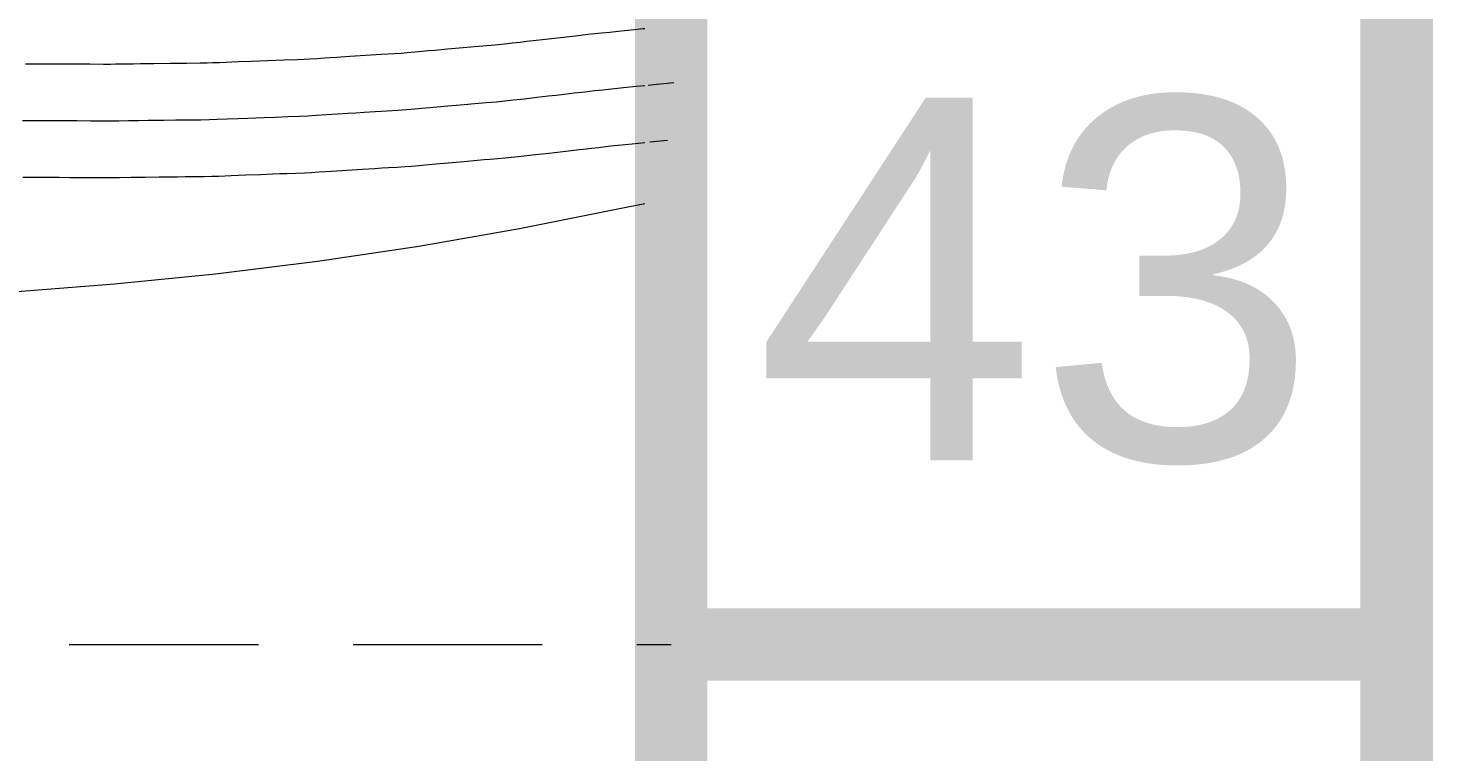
# Model space of a CAD drawing. Extents: x 2509062 to 2510599, y 7103311 to 7105769.
# Drawn here: x 2510525 to 2510599.3, y 7104074.2 to 7104112.5 of the extents above; entities that cross this region are included whole.
import ezdxf
from ezdxf.enums import TextEntityAlignment as Align

# ---------------------------------------------------------------- set-up
doc = ezdxf.new("R2010")
doc.units = 0
doc.header["$LTSCALE"] = 40
doc.header["$MEASUREMENT"] = 0
doc.linetypes.add('DASHED', pattern=[0.75, 0.5, -0.25])
doc.linetypes.add('HIDDEN', pattern=[0.375, 0.25, -0.125])
for name, color, linetype in [('BASE', 7, 'Continuous'), ('GRID', 254, 'DASHED'), ('STORM', 5, 'Continuous')]:
    doc.layers.add(name, color=color, linetype=linetype)
doc.styles.get("Standard").update_dxf_attribs({"font": 'ARIAL.TTF'})

msp = doc.modelspace()

# ---------------------------------------------------------------- linework, layer by layer
at = {"layer": 'BASE', "const_width": 3.834}
for points in [[(2510597.344, 7103313.156), (2510597.344, 7105766.734), (2509063.858, 7105766.734), (2509063.858, 7103313.156)], [(2510559.007, 7103351.493), (2510559.007, 7105728.397), (2509102.195, 7105728.397), (2509102.195, 7103351.493)]]:
    msp.add_lwpolyline(points, close=True, dxfattribs=at)
msp.add_lwpolyline([(2510597.344, 7104079.899), (2510559.007, 7104079.899)], dxfattribs=at)
at = {"layer": 'GRID', "color": 252, "linetype": 'HIDDEN', "lineweight": 0}
msp.add_line((2509102.195, 7104079.899), (2510559.007, 7104079.899), dxfattribs=at)
at = {"layer": 'STORM', "lineweight": 0}
for p, q in [((2510551.355, 7104111.766, 692), (2510551.03, 7104111.728, 692)), ((2510551.355, 7104111.766, 692), (2510551.03, 7104111.728, 692)), ((2510551.714, 7104111.806, 692), (2510551.355, 7104111.766, 692)), ((2510551.714, 7104111.806, 692), (2510551.355, 7104111.766, 692)), ((2510552.363, 7104111.88, 692), (2510551.714, 7104111.806, 692)), ((2510552.363, 7104111.88, 692), (2510551.714, 7104111.806, 692)), ((2510553.159, 7104111.97, 692), (2510552.363, 7104111.88, 692)), ((2510553.159, 7104111.97, 692), (2510552.363, 7104111.88, 692)), ((2510553.956, 7104112.06, 692), (2510553.159, 7104111.97, 692)), ((2510553.956, 7104112.06, 692), (2510553.159, 7104111.97, 692)), ((2510554.61, 7104112.134, 692), (2510553.956, 7104112.06, 692)), ((2510554.61, 7104112.134, 692), (2510553.956, 7104112.06, 692)), ((2510554.976, 7104112.175, 692), (2510554.61, 7104112.134, 692)), ((2510554.976, 7104112.175, 692), (2510554.61, 7104112.134, 692)), ((2510555.319, 7104112.211, 692), (2510554.976, 7104112.175, 692)), ((2510555.319, 7104112.211, 692), (2510554.976, 7104112.175, 692)), ((2510555.76, 7104112.257, 692), (2510555.319, 7104112.211, 692)), ((2510555.76, 7104112.257, 692), (2510555.319, 7104112.211, 692)), ((2510556.201, 7104112.303, 692), (2510555.76, 7104112.257, 692)), ((2510556.201, 7104112.303, 692), (2510555.76, 7104112.257, 692)), ((2510556.544, 7104112.338, 692), (2510556.201, 7104112.303, 692)), ((2510556.544, 7104112.338, 692), (2510556.201, 7104112.303, 692)), ((2510556.902, 7104112.375, 692), (2510556.544, 7104112.338, 692)), ((2510556.902, 7104112.375, 692), (2510556.544, 7104112.338, 692)), ((2510557.537, 7104112.439, 692), (2510556.902, 7104112.375, 692)), ((2510557.537, 7104112.439, 692), (2510556.902, 7104112.375, 692)), ((2510557.61, 7104112.446, 692), (2510557.537, 7104112.439, 692)), ((2510557.61, 7104112.446, 692), (2510557.537, 7104112.439, 692)), ((2510542.857, 7104111.025, 692), (2510542.019, 7104110.973, 692)), ((2510542.857, 7104111.025, 692), (2510542.019, 7104110.973, 692)), ((2510543.696, 7104111.078, 692), (2510542.857, 7104111.025, 692)), ((2510543.696, 7104111.078, 692), (2510542.857, 7104111.025, 692)), ((2510544.379, 7104111.121, 692), (2510543.696, 7104111.078, 692)), ((2510544.379, 7104111.121, 692), (2510543.696, 7104111.078, 692)), ((2510544.747, 7104111.145, 692), (2510544.379, 7104111.121, 692)), ((2510544.747, 7104111.145, 692), (2510544.379, 7104111.121, 692)), ((2510545.058, 7104111.171, 692), (2510544.747, 7104111.145, 692)), ((2510545.058, 7104111.171, 692), (2510544.747, 7104111.145, 692)), ((2510545.458, 7104111.207, 692), (2510545.058, 7104111.171, 692)), ((2510545.458, 7104111.207, 692), (2510545.058, 7104111.171, 692)), ((2510545.858, 7104111.243, 692), (2510545.458, 7104111.207, 692)), ((2510545.858, 7104111.243, 692), (2510545.458, 7104111.207, 692)), ((2510546.169, 7104111.271, 692), (2510545.858, 7104111.243, 692)), ((2510546.169, 7104111.271, 692), (2510545.858, 7104111.243, 692)), ((2510546.53, 7104111.303, 692), (2510546.169, 7104111.271, 692)), ((2510546.53, 7104111.303, 692), (2510546.169, 7104111.271, 692)), ((2510547.195, 7104111.36, 692), (2510546.53, 7104111.303, 692)), ((2510547.195, 7104111.36, 692), (2510546.53, 7104111.303, 692)), ((2510548.012, 7104111.432, 692), (2510547.195, 7104111.36, 692)), ((2510548.012, 7104111.432, 692), (2510547.195, 7104111.36, 692)), ((2510548.831, 7104111.503, 692), (2510548.012, 7104111.432, 692)), ((2510548.831, 7104111.503, 692), (2510548.012, 7104111.432, 692)), ((2510549.5, 7104111.562, 692), (2510548.831, 7104111.503, 692)), ((2510549.5, 7104111.562, 692), (2510548.831, 7104111.503, 692)), ((2510549.867, 7104111.596, 692), (2510549.5, 7104111.562, 692)), ((2510549.867, 7104111.596, 692), (2510549.5, 7104111.562, 692)), ((2510550.193, 7104111.631, 692), (2510549.867, 7104111.596, 692)), ((2510550.193, 7104111.631, 692), (2510549.867, 7104111.596, 692)), ((2510550.611, 7104111.679, 692), (2510550.193, 7104111.631, 692)), ((2510550.611, 7104111.679, 692), (2510550.193, 7104111.631, 692)), ((2510551.03, 7104111.728, 692), (2510550.611, 7104111.679, 692)), ((2510551.03, 7104111.728, 692), (2510550.611, 7104111.679, 692)), ((2510525.204, 7104110.582, 692), (2510524.889, 7104110.583, 692)), ((2510525.204, 7104110.582, 692), (2510524.889, 7104110.583, 692)), ((2510525.449, 7104110.581, 692), (2510525.204, 7104110.582, 692)), ((2510525.449, 7104110.581, 692), (2510525.204, 7104110.582, 692)), ((2510525.807, 7104110.579, 692), (2510525.449, 7104110.581, 692)), ((2510525.807, 7104110.579, 692), (2510525.449, 7104110.581, 692)), ((2510526.517, 7104110.576, 692), (2510525.807, 7104110.579, 692)), ((2510526.517, 7104110.576, 692), (2510525.807, 7104110.579, 692)), ((2510527.404, 7104110.571, 692), (2510526.517, 7104110.576, 692)), ((2510527.404, 7104110.571, 692), (2510526.517, 7104110.576, 692)), ((2510528.292, 7104110.567, 692), (2510527.404, 7104110.571, 692)), ((2510528.292, 7104110.567, 692), (2510527.404, 7104110.571, 692)), ((2510529.007, 7104110.564, 692), (2510528.292, 7104110.567, 692)), ((2510529.007, 7104110.564, 692), (2510528.292, 7104110.567, 692)), ((2510529.375, 7104110.563, 692), (2510529.007, 7104110.564, 692)), ((2510529.375, 7104110.563, 692), (2510529.007, 7104110.564, 692)), ((2510529.642, 7104110.566, 692), (2510529.375, 7104110.563, 692)), ((2510529.642, 7104110.566, 692), (2510529.375, 7104110.563, 692)), ((2510529.986, 7104110.571, 692), (2510529.642, 7104110.566, 692)), ((2510529.986, 7104110.571, 692), (2510529.642, 7104110.566, 692)), ((2510530.33, 7104110.576, 692), (2510529.986, 7104110.571, 692)), ((2510530.33, 7104110.576, 692), (2510529.986, 7104110.571, 692)), ((2510530.597, 7104110.58, 692), (2510530.33, 7104110.576, 692)), ((2510530.597, 7104110.58, 692), (2510530.33, 7104110.576, 692)), ((2510530.959, 7104110.584, 692), (2510530.597, 7104110.58, 692)), ((2510530.959, 7104110.584, 692), (2510530.597, 7104110.58, 692)), ((2510531.662, 7104110.592, 692), (2510530.959, 7104110.584, 692)), ((2510531.662, 7104110.592, 692), (2510530.959, 7104110.584, 692)), ((2510532.536, 7104110.603, 692), (2510531.662, 7104110.592, 692)), ((2510532.536, 7104110.603, 692), (2510531.662, 7104110.592, 692)), ((2510533.411, 7104110.613, 692), (2510532.536, 7104110.603, 692)), ((2510533.411, 7104110.613, 692), (2510532.536, 7104110.603, 692)), ((2510534.118, 7104110.623, 692), (2510533.411, 7104110.613, 692)), ((2510534.118, 7104110.623, 692), (2510533.411, 7104110.613, 692)), ((2510534.487, 7104110.629, 692), (2510534.118, 7104110.623, 692)), ((2510534.487, 7104110.629, 692), (2510534.118, 7104110.623, 692)), ((2510534.771, 7104110.638, 692), (2510534.487, 7104110.629, 692)), ((2510534.771, 7104110.638, 692), (2510534.487, 7104110.629, 692)), ((2510535.136, 7104110.652, 692), (2510534.771, 7104110.638, 692)), ((2510535.136, 7104110.652, 692), (2510534.771, 7104110.638, 692)), ((2510535.5, 7104110.667, 692), (2510535.136, 7104110.652, 692)), ((2510535.5, 7104110.667, 692), (2510535.136, 7104110.652, 692)), ((2510535.784, 7104110.679, 692), (2510535.5, 7104110.667, 692)), ((2510535.784, 7104110.679, 692), (2510535.5, 7104110.667, 692)), ((2510536.147, 7104110.692, 692), (2510535.784, 7104110.679, 692)), ((2510536.147, 7104110.692, 692), (2510535.784, 7104110.679, 692)), ((2510536.839, 7104110.717, 692), (2510536.147, 7104110.692, 692)), ((2510536.839, 7104110.717, 692), (2510536.147, 7104110.692, 692)), ((2510537.696, 7104110.749, 692), (2510536.839, 7104110.717, 692)), ((2510537.696, 7104110.749, 692), (2510536.839, 7104110.717, 692)), ((2510538.555, 7104110.781, 692), (2510537.696, 7104110.749, 692)), ((2510538.555, 7104110.781, 692), (2510537.696, 7104110.749, 692)), ((2510539.251, 7104110.807, 692), (2510538.555, 7104110.781, 692)), ((2510539.251, 7104110.807, 692), (2510538.555, 7104110.781, 692)), ((2510539.62, 7104110.823, 692), (2510539.251, 7104110.807, 692)), ((2510539.62, 7104110.823, 692), (2510539.251, 7104110.807, 692)), ((2510539.917, 7104110.84, 692), (2510539.62, 7104110.823, 692)), ((2510539.917, 7104110.84, 692), (2510539.62, 7104110.823, 692)), ((2510540.299, 7104110.864, 692), (2510539.917, 7104110.84, 692)), ((2510540.299, 7104110.864, 692), (2510539.917, 7104110.84, 692)), ((2510540.681, 7104110.89, 692), (2510540.299, 7104110.864, 692)), ((2510540.681, 7104110.89, 692), (2510540.299, 7104110.864, 692)), ((2510540.977, 7104110.909, 692), (2510540.681, 7104110.89, 692)), ((2510540.977, 7104110.909, 692), (2510540.681, 7104110.89, 692)), ((2510541.339, 7104110.931, 692), (2510540.977, 7104110.909, 692)), ((2510541.339, 7104110.931, 692), (2510540.977, 7104110.909, 692)), ((2510542.019, 7104110.973, 692), (2510541.339, 7104110.931, 692)), ((2510542.019, 7104110.973, 692), (2510541.339, 7104110.931, 692)), ((2510558.636, 7104109.541, 693), (2510558.241, 7104109.501, 693)), ((2510558.636, 7104109.541, 693), (2510558.241, 7104109.501, 693)), ((2510559.144, 7104109.592, 693), (2510558.636, 7104109.541, 693)), ((2510559.144, 7104109.592, 693), (2510558.636, 7104109.541, 693)), ((2510551.906, 7104108.807, 693), (2510551.259, 7104108.732, 693)), ((2510551.906, 7104108.807, 693), (2510551.259, 7104108.732, 693)), ((2510552.499, 7104108.876, 693), (2510551.906, 7104108.807, 693)), ((2510552.499, 7104108.876, 693), (2510551.906, 7104108.807, 693)), ((2510552.937, 7104108.926, 693), (2510552.499, 7104108.876, 693)), ((2510552.937, 7104108.926, 693), (2510552.499, 7104108.876, 693)), ((2510553.35, 7104108.973, 693), (2510552.937, 7104108.926, 693)), ((2510553.35, 7104108.973, 693), (2510552.937, 7104108.926, 693)), ((2510553.88, 7104109.034, 693), (2510553.35, 7104108.973, 693)), ((2510553.88, 7104109.034, 693), (2510553.35, 7104108.973, 693)), ((2510554.451, 7104109.099, 693), (2510553.88, 7104109.034, 693)), ((2510554.451, 7104109.099, 693), (2510553.88, 7104109.034, 693)), ((2510554.981, 7104109.158, 693), (2510554.451, 7104109.099, 693)), ((2510554.981, 7104109.158, 693), (2510554.451, 7104109.099, 693)), ((2510555.394, 7104109.204, 693), (2510554.981, 7104109.158, 693)), ((2510555.394, 7104109.204, 693), (2510554.981, 7104109.158, 693)), ((2510555.85, 7104109.253, 693), (2510555.394, 7104109.204, 693)), ((2510555.85, 7104109.253, 693), (2510555.394, 7104109.204, 693)), ((2510556.482, 7104109.319, 693), (2510555.85, 7104109.253, 693)), ((2510556.482, 7104109.319, 693), (2510555.85, 7104109.253, 693)), ((2510557.171, 7104109.39, 693), (2510556.482, 7104109.319, 693)), ((2510557.171, 7104109.39, 693), (2510556.482, 7104109.319, 693)), ((2510557.61, 7104109.436, 693), (2510557.171, 7104109.39, 693)), ((2510557.61, 7104109.436, 693), (2510557.171, 7104109.39, 693)), ((2510558.241, 7104109.501, 693), (2510557.797, 7104109.455, 693)), ((2510558.241, 7104109.501, 693), (2510557.797, 7104109.455, 693)), ((2510543.364, 7104108.052, 693), (2510542.788, 7104108.017, 693)), ((2510543.364, 7104108.052, 693), (2510542.788, 7104108.017, 693)), ((2510543.988, 7104108.09, 693), (2510543.364, 7104108.052, 693)), ((2510543.988, 7104108.09, 693), (2510543.364, 7104108.052, 693)), ((2510544.569, 7104108.126, 693), (2510543.988, 7104108.09, 693)), ((2510544.569, 7104108.126, 693), (2510543.988, 7104108.09, 693)), ((2510545.017, 7104108.157, 693), (2510544.569, 7104108.126, 693)), ((2510545.017, 7104108.157, 693), (2510544.569, 7104108.126, 693)), ((2510545.46, 7104108.194, 693), (2510545.017, 7104108.157, 693)), ((2510545.46, 7104108.194, 693), (2510545.017, 7104108.157, 693)), ((2510546.031, 7104108.244, 693), (2510545.46, 7104108.194, 693)), ((2510546.031, 7104108.244, 693), (2510545.46, 7104108.194, 693)), ((2510546.643, 7104108.299, 693), (2510546.031, 7104108.244, 693)), ((2510546.643, 7104108.299, 693), (2510546.031, 7104108.244, 693)), ((2510547.21, 7104108.351, 693), (2510546.643, 7104108.299, 693)), ((2510547.21, 7104108.351, 693), (2510546.643, 7104108.299, 693)), ((2510547.646, 7104108.391, 693), (2510547.21, 7104108.351, 693)), ((2510547.646, 7104108.391, 693), (2510547.21, 7104108.351, 693)), ((2510548.077, 7104108.428, 693), (2510547.646, 7104108.391, 693)), ((2510548.077, 7104108.428, 693), (2510547.646, 7104108.391, 693)), ((2510548.631, 7104108.475, 693), (2510548.077, 7104108.428, 693)), ((2510548.631, 7104108.475, 693), (2510548.077, 7104108.428, 693)), ((2510549.226, 7104108.526, 693), (2510548.631, 7104108.475, 693)), ((2510549.226, 7104108.526, 693), (2510548.631, 7104108.475, 693)), ((2510549.78, 7104108.575, 693), (2510549.226, 7104108.526, 693)), ((2510549.78, 7104108.575, 693), (2510549.226, 7104108.526, 693)), ((2510550.211, 7104108.616, 693), (2510549.78, 7104108.575, 693)), ((2510550.211, 7104108.616, 693), (2510549.78, 7104108.575, 693)), ((2510550.66, 7104108.664, 693), (2510550.211, 7104108.616, 693)), ((2510550.66, 7104108.664, 693), (2510550.211, 7104108.616, 693)), ((2510551.259, 7104108.732, 693), (2510550.66, 7104108.664, 693)), ((2510551.259, 7104108.732, 693), (2510550.66, 7104108.664, 693)), ((2510525.189, 7104107.582, 693), (2510524.722, 7104107.584, 693)), ((2510525.189, 7104107.582, 693), (2510524.722, 7104107.584, 693)), ((2510525.69, 7104107.58, 693), (2510525.189, 7104107.582, 693)), ((2510525.69, 7104107.58, 693), (2510525.189, 7104107.582, 693)), ((2510526.157, 7104107.578, 693), (2510525.69, 7104107.58, 693)), ((2510526.157, 7104107.578, 693), (2510525.69, 7104107.58, 693)), ((2510526.52, 7104107.577, 693), (2510526.157, 7104107.578, 693)), ((2510526.52, 7104107.577, 693), (2510526.157, 7104107.578, 693)), ((2510526.957, 7104107.575, 693), (2510526.52, 7104107.577, 693)), ((2510526.957, 7104107.575, 693), (2510526.52, 7104107.577, 693)), ((2510527.603, 7104107.571, 693), (2510526.957, 7104107.575, 693)), ((2510527.603, 7104107.571, 693), (2510526.957, 7104107.575, 693)), ((2510528.321, 7104107.567, 693), (2510527.603, 7104107.571, 693)), ((2510528.321, 7104107.567, 693), (2510527.603, 7104107.571, 693)), ((2510528.976, 7104107.564, 693), (2510528.321, 7104107.567, 693)), ((2510528.976, 7104107.564, 693), (2510528.321, 7104107.567, 693)), ((2510529.432, 7104107.564, 693), (2510528.976, 7104107.564, 693)), ((2510529.432, 7104107.564, 693), (2510528.976, 7104107.564, 693)), ((2510529.823, 7104107.567, 693), (2510529.432, 7104107.564, 693)), ((2510529.823, 7104107.567, 693), (2510529.432, 7104107.564, 693)), ((2510530.327, 7104107.574, 693), (2510529.823, 7104107.567, 693)), ((2510530.327, 7104107.574, 693), (2510529.823, 7104107.567, 693)), ((2510530.868, 7104107.582, 693), (2510530.327, 7104107.574, 693)), ((2510530.868, 7104107.582, 693), (2510530.327, 7104107.574, 693)), ((2510531.371, 7104107.59, 693), (2510530.868, 7104107.582, 693)), ((2510531.371, 7104107.59, 693), (2510530.868, 7104107.582, 693)), ((2510531.762, 7104107.595, 693), (2510531.371, 7104107.59, 693)), ((2510531.762, 7104107.595, 693), (2510531.371, 7104107.59, 693)), ((2510532.205, 7104107.6, 693), (2510531.762, 7104107.595, 693)), ((2510532.205, 7104107.6, 693), (2510531.762, 7104107.595, 693)), ((2510532.831, 7104107.607, 693), (2510532.205, 7104107.6, 693)), ((2510532.831, 7104107.607, 693), (2510532.205, 7104107.6, 693)), ((2510533.52, 7104107.614, 693), (2510532.831, 7104107.607, 693)), ((2510533.52, 7104107.614, 693), (2510532.831, 7104107.607, 693)), ((2510534.152, 7104107.623, 693), (2510533.52, 7104107.614, 693)), ((2510534.152, 7104107.623, 693), (2510533.52, 7104107.614, 693)), ((2510534.607, 7104107.631, 693), (2510534.152, 7104107.623, 693)), ((2510534.607, 7104107.631, 693), (2510534.152, 7104107.623, 693)), ((2510535.018, 7104107.644, 693), (2510534.607, 7104107.631, 693)), ((2510535.018, 7104107.644, 693), (2510534.607, 7104107.631, 693)), ((2510535.546, 7104107.664, 693), (2510535.018, 7104107.644, 693)), ((2510535.546, 7104107.664, 693), (2510535.018, 7104107.644, 693)), ((2510536.114, 7104107.687, 693), (2510535.546, 7104107.664, 693)), ((2510536.114, 7104107.687, 693), (2510535.546, 7104107.664, 693)), ((2510536.643, 7104107.709, 693), (2510536.114, 7104107.687, 693)), ((2510536.643, 7104107.709, 693), (2510536.114, 7104107.687, 693)), ((2510537.053, 7104107.725, 693), (2510536.643, 7104107.709, 693)), ((2510537.053, 7104107.725, 693), (2510536.643, 7104107.709, 693)), ((2510537.495, 7104107.741, 693), (2510537.053, 7104107.725, 693)), ((2510537.495, 7104107.741, 693), (2510537.053, 7104107.725, 693)), ((2510538.098, 7104107.763, 693), (2510537.495, 7104107.741, 693)), ((2510538.098, 7104107.763, 693), (2510537.495, 7104107.741, 693)), ((2510538.755, 7104107.786, 693), (2510538.098, 7104107.763, 693)), ((2510538.755, 7104107.786, 693), (2510538.098, 7104107.763, 693)), ((2510539.363, 7104107.809, 693), (2510538.755, 7104107.786, 693)), ((2510539.363, 7104107.809, 693), (2510538.755, 7104107.786, 693)), ((2510539.814, 7104107.829, 693), (2510539.363, 7104107.809, 693)), ((2510539.814, 7104107.829, 693), (2510539.363, 7104107.809, 693)), ((2510540.24, 7104107.853, 693), (2510539.814, 7104107.829, 693)), ((2510540.24, 7104107.853, 693), (2510539.814, 7104107.829, 693)), ((2510540.788, 7104107.888, 693), (2510540.24, 7104107.853, 693)), ((2510540.788, 7104107.888, 693), (2510540.24, 7104107.853, 693)), ((2510541.377, 7104107.926, 693), (2510540.788, 7104107.888, 693)), ((2510541.377, 7104107.926, 693), (2510540.788, 7104107.888, 693)), ((2510541.925, 7104107.963, 693), (2510541.377, 7104107.926, 693)), ((2510541.925, 7104107.963, 693), (2510541.377, 7104107.926, 693)), ((2510542.351, 7104107.99, 693), (2510541.925, 7104107.963, 693)), ((2510542.351, 7104107.99, 693), (2510541.925, 7104107.963, 693)), ((2510542.788, 7104108.017, 693), (2510542.351, 7104107.99, 693)), ((2510542.788, 7104108.017, 693), (2510542.351, 7104107.99, 693)), ((2510558.819, 7104106.547, 694), (2510557.887, 7104106.45, 694)), ((2510558.819, 7104106.547, 694), (2510557.887, 7104106.45, 694)), ((2510552.548, 7104105.861, 694), (2510551.66, 7104105.76, 694)), ((2510552.548, 7104105.861, 694), (2510551.66, 7104105.76, 694)), ((2510553.434, 7104105.963, 694), (2510552.548, 7104105.861, 694)), ((2510553.434, 7104105.963, 694), (2510552.548, 7104105.861, 694)), ((2510554.147, 7104106.045, 694), (2510553.434, 7104105.963, 694)), ((2510554.147, 7104106.045, 694), (2510553.434, 7104105.963, 694)), ((2510554.519, 7104106.087, 694), (2510554.147, 7104106.045, 694)), ((2510554.519, 7104106.087, 694), (2510554.147, 7104106.045, 694)), ((2510554.802, 7104106.119, 694), (2510554.519, 7104106.087, 694)), ((2510554.802, 7104106.119, 694), (2510554.519, 7104106.087, 694)), ((2510555.166, 7104106.161, 694), (2510554.802, 7104106.119, 694)), ((2510555.166, 7104106.161, 694), (2510554.802, 7104106.119, 694)), ((2510555.53, 7104106.202, 694), (2510555.166, 7104106.161, 694)), ((2510555.53, 7104106.202, 694), (2510555.166, 7104106.161, 694)), ((2510555.813, 7104106.233, 694), (2510555.53, 7104106.202, 694)), ((2510555.813, 7104106.233, 694), (2510555.53, 7104106.202, 694)), ((2510556.2, 7104106.274, 694), (2510555.813, 7104106.233, 694)), ((2510556.2, 7104106.274, 694), (2510555.813, 7104106.233, 694)), ((2510556.953, 7104106.353, 694), (2510556.2, 7104106.274, 694)), ((2510556.953, 7104106.353, 694), (2510556.2, 7104106.274, 694)), ((2510557.61, 7104106.422, 694), (2510556.953, 7104106.353, 694)), ((2510557.61, 7104106.422, 694), (2510556.953, 7104106.353, 694)), ((2510543.724, 7104105.072, 694), (2510543.354, 7104105.048, 694)), ((2510543.724, 7104105.072, 694), (2510543.354, 7104105.048, 694)), ((2510544.065, 7104105.092, 694), (2510543.724, 7104105.072, 694)), ((2510544.065, 7104105.092, 694), (2510543.724, 7104105.072, 694)), ((2510544.505, 7104105.119, 694), (2510544.065, 7104105.092, 694)), ((2510544.505, 7104105.119, 694), (2510544.065, 7104105.092, 694)), ((2510544.944, 7104105.146, 694), (2510544.505, 7104105.119, 694)), ((2510544.944, 7104105.146, 694), (2510544.505, 7104105.119, 694)), ((2510545.286, 7104105.169, 694), (2510544.944, 7104105.146, 694)), ((2510545.286, 7104105.169, 694), (2510544.944, 7104105.146, 694)), ((2510545.668, 7104105.202, 694), (2510545.286, 7104105.169, 694)), ((2510545.668, 7104105.202, 694), (2510545.286, 7104105.169, 694)), ((2510546.364, 7104105.263, 694), (2510545.668, 7104105.202, 694)), ((2510546.364, 7104105.263, 694), (2510545.668, 7104105.202, 694)), ((2510547.215, 7104105.339, 694), (2510546.364, 7104105.263, 694)), ((2510547.215, 7104105.339, 694), (2510546.364, 7104105.263, 694)), ((2510548.064, 7104105.415, 694), (2510547.215, 7104105.339, 694)), ((2510548.064, 7104105.415, 694), (2510547.215, 7104105.339, 694)), ((2510548.753, 7104105.477, 694), (2510548.064, 7104105.415, 694)), ((2510548.753, 7104105.477, 694), (2510548.064, 7104105.415, 694)), ((2510549.123, 7104105.51, 694), (2510548.753, 7104105.477, 694)), ((2510549.123, 7104105.51, 694), (2510548.753, 7104105.477, 694)), ((2510549.436, 7104105.537, 694), (2510549.123, 7104105.51, 694)), ((2510549.436, 7104105.537, 694), (2510549.123, 7104105.51, 694)), ((2510549.839, 7104105.571, 694), (2510549.436, 7104105.537, 694)), ((2510549.839, 7104105.571, 694), (2510549.436, 7104105.537, 694)), ((2510550.242, 7104105.606, 694), (2510549.839, 7104105.571, 694)), ((2510550.242, 7104105.606, 694), (2510549.839, 7104105.571, 694)), ((2510550.555, 7104105.635, 694), (2510550.242, 7104105.606, 694)), ((2510550.555, 7104105.635, 694), (2510550.242, 7104105.606, 694)), ((2510550.939, 7104105.678, 694), (2510550.555, 7104105.635, 694)), ((2510550.939, 7104105.678, 694), (2510550.555, 7104105.635, 694)), ((2510551.66, 7104105.76, 694), (2510550.939, 7104105.678, 694)), ((2510551.66, 7104105.76, 694), (2510550.939, 7104105.678, 694)), ((2510525.322, 7104104.582, 694), (2510524.751, 7104104.584, 694)), ((2510525.322, 7104104.582, 694), (2510524.751, 7104104.584, 694)), ((2510525.998, 7104104.579, 694), (2510525.322, 7104104.582, 694)), ((2510525.998, 7104104.579, 694), (2510525.322, 7104104.582, 694)), ((2510526.672, 7104104.577, 694), (2510525.998, 7104104.579, 694)), ((2510526.672, 7104104.577, 694), (2510525.998, 7104104.579, 694)), ((2510527.238, 7104104.574, 694), (2510526.672, 7104104.577, 694)), ((2510527.238, 7104104.574, 694), (2510526.672, 7104104.577, 694)), ((2510527.591, 7104104.573, 694), (2510527.238, 7104104.574, 694)), ((2510527.591, 7104104.573, 694), (2510527.238, 7104104.574, 694)), ((2510527.909, 7104104.571, 694), (2510527.591, 7104104.573, 694)), ((2510527.909, 7104104.571, 694), (2510527.591, 7104104.573, 694)), ((2510528.319, 7104104.569, 694), (2510527.909, 7104104.571, 694)), ((2510528.319, 7104104.569, 694), (2510527.909, 7104104.571, 694)), ((2510528.76, 7104104.566, 694), (2510528.319, 7104104.569, 694)), ((2510528.76, 7104104.566, 694), (2510528.319, 7104104.569, 694)), ((2510529.17, 7104104.564, 694), (2510528.76, 7104104.566, 694)), ((2510529.17, 7104104.564, 694), (2510528.76, 7104104.566, 694)), ((2510529.489, 7104104.564, 694), (2510529.17, 7104104.564, 694)), ((2510529.489, 7104104.564, 694), (2510529.17, 7104104.564, 694)), ((2510529.862, 7104104.568, 694), (2510529.489, 7104104.564, 694)), ((2510529.862, 7104104.568, 694), (2510529.489, 7104104.564, 694)), ((2510530.479, 7104104.576, 694), (2510529.862, 7104104.568, 694)), ((2510530.479, 7104104.576, 694), (2510529.862, 7104104.568, 694)), ((2510531.216, 7104104.586, 694), (2510530.479, 7104104.576, 694)), ((2510531.216, 7104104.586, 694), (2510530.479, 7104104.576, 694)), ((2510531.952, 7104104.597, 694), (2510531.216, 7104104.586, 694)), ((2510531.952, 7104104.597, 694), (2510531.216, 7104104.586, 694)), ((2510532.564, 7104104.606, 694), (2510531.952, 7104104.597, 694)), ((2510532.564, 7104104.606, 694), (2510531.952, 7104104.597, 694)), ((2510532.928, 7104104.611, 694), (2510532.564, 7104104.606, 694)), ((2510532.928, 7104104.611, 694), (2510532.564, 7104104.606, 694)), ((2510533.321, 7104104.615, 694), (2510532.928, 7104104.611, 694)), ((2510533.321, 7104104.615, 694), (2510532.928, 7104104.611, 694)), ((2510533.827, 7104104.62, 694), (2510533.321, 7104104.615, 694)), ((2510533.827, 7104104.62, 694), (2510533.321, 7104104.615, 694)), ((2510534.333, 7104104.626, 694), (2510533.827, 7104104.62, 694)), ((2510534.333, 7104104.626, 694), (2510533.827, 7104104.62, 694)), ((2510534.727, 7104104.633, 694), (2510534.333, 7104104.626, 694)), ((2510534.727, 7104104.633, 694), (2510534.333, 7104104.626, 694)), ((2510535.106, 7104104.646, 694), (2510534.727, 7104104.633, 694)), ((2510535.106, 7104104.646, 694), (2510534.727, 7104104.633, 694)), ((2510535.753, 7104104.671, 694), (2510535.106, 7104104.646, 694)), ((2510535.753, 7104104.671, 694), (2510535.106, 7104104.646, 694)), ((2510536.534, 7104104.701, 694), (2510535.753, 7104104.671, 694)), ((2510536.534, 7104104.701, 694), (2510535.753, 7104104.671, 694)), ((2510537.313, 7104104.732, 694), (2510536.534, 7104104.701, 694)), ((2510537.313, 7104104.732, 694), (2510536.534, 7104104.701, 694)), ((2510537.955, 7104104.757, 694), (2510537.313, 7104104.732, 694)), ((2510537.955, 7104104.757, 694), (2510537.313, 7104104.732, 694)), ((2510538.323, 7104104.772, 694), (2510537.955, 7104104.757, 694)), ((2510538.323, 7104104.772, 694), (2510537.955, 7104104.757, 694)), ((2510538.692, 7104104.785, 694), (2510538.323, 7104104.772, 694)), ((2510538.692, 7104104.785, 694), (2510538.323, 7104104.772, 694)), ((2510539.166, 7104104.802, 694), (2510538.692, 7104104.785, 694)), ((2510539.166, 7104104.802, 694), (2510538.692, 7104104.785, 694)), ((2510539.64, 7104104.819, 694), (2510539.166, 7104104.802, 694)), ((2510539.64, 7104104.819, 694), (2510539.166, 7104104.802, 694)), ((2510540.009, 7104104.835, 694), (2510539.64, 7104104.819, 694)), ((2510540.009, 7104104.835, 694), (2510539.64, 7104104.819, 694)), ((2510540.39, 7104104.858, 694), (2510540.009, 7104104.835, 694)), ((2510540.39, 7104104.858, 694), (2510540.009, 7104104.835, 694)), ((2510541.061, 7104104.9, 694), (2510540.39, 7104104.858, 694)), ((2510541.061, 7104104.9, 694), (2510540.39, 7104104.858, 694)), ((2510541.876, 7104104.952, 694), (2510541.061, 7104104.9, 694)), ((2510541.876, 7104104.952, 694), (2510541.061, 7104104.9, 694)), ((2510542.689, 7104105.005, 694), (2510541.876, 7104104.952, 694)), ((2510542.689, 7104105.005, 694), (2510541.876, 7104104.952, 694)), ((2510543.354, 7104105.048, 694), (2510542.689, 7104105.005, 694)), ((2510543.354, 7104105.048, 694), (2510542.689, 7104105.005, 694)), ((2510556.278, 7104102.93, 695.112), (2510550.99, 7104101.87, 695.264)), ((2510556.278, 7104102.93, 695.112), (2510550.99, 7104101.87, 695.264)), ((2510557.61, 7104103.189, 695.072), (2510556.278, 7104102.93, 695.112)), ((2510557.61, 7104103.189, 695.072), (2510556.278, 7104102.93, 695.112)), ((2510550.99, 7104101.87, 695.264), (2510545.667, 7104100.941, 695.415)), ((2510550.99, 7104101.87, 695.264), (2510545.667, 7104100.941, 695.415)), ((2510545.667, 7104100.941, 695.415), (2510540.314, 7104100.142, 695.568)), ((2510545.667, 7104100.941, 695.415), (2510540.314, 7104100.142, 695.568)), ((2510540.314, 7104100.142, 695.568), (2510534.933, 7104099.477, 695.72)), ((2510540.314, 7104100.142, 695.568), (2510534.933, 7104099.477, 695.72)), ((2510534.933, 7104099.477, 695.72), (2510529.595, 7104098.951, 695.871)), ((2510534.933, 7104099.477, 695.72), (2510529.595, 7104098.951, 695.871)), ((2510529.595, 7104098.951, 695.871), (2510524.451, 7104098.538, 696.016)), ((2510529.595, 7104098.951, 695.871), (2510524.451, 7104098.538, 696.016))]:
    msp.add_line(p, q, dxfattribs=at)

# ---------------------------------------------------------------- texts
at = {"layer": 'BASE'}
msp.add_text('43', height=19.1686, dxfattribs=at).set_placement((2510578.306, 7104099.221), align=Align.MIDDLE_CENTER)

doc.saveas('drawing.dxf')
